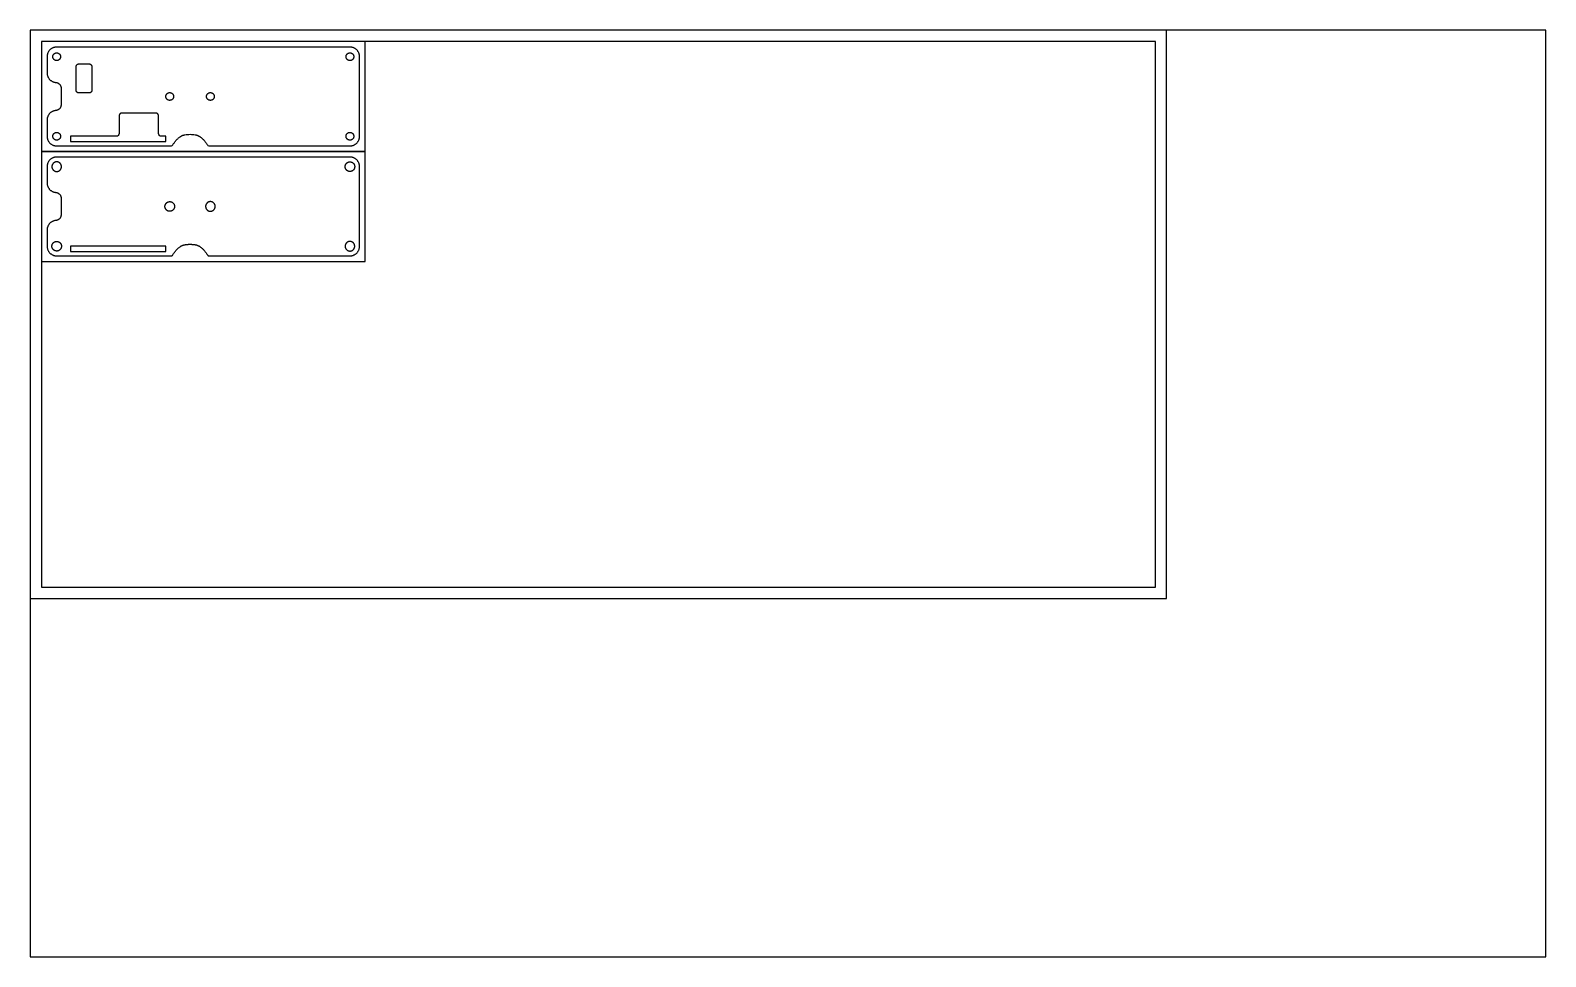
# Model space of a CAD drawing. Header units: millimetres. Extents: x 0 to 813, y -497 to 0.
import ezdxf

# ---------------------------------------------------------------- set-up
doc = ezdxf.new("R2010")
doc.units = ezdxf.units.MM
doc.layers.add('Default', color=7, linetype='Continuous', true_color=0x000000)
doc.layers.add('ESP', color=7, linetype='Continuous', true_color=0x000000)

msp = doc.modelspace()

# ---------------------------------------------------------------- linework, layer by layer
at = {"layer": 'Default', "color": 5, "true_color": 0x0000ff}
for p, q in [((9, -14.16), (9, -22.84)), ((176.63, -56.84), (176.63, -14.16)), ((16.5, -30.97), (16.5, -40.03)), ((9, -48.16), (9, -56.84)), ((9, -73.16), (9, -81.84)), ((9, -73.16), (9, -81.84)), ((176.63, -115.84), (176.63, -73.16)), ((16.5, -89.97), (16.5, -99.03)), ((9, -107.16), (9, -115.84)), ((9, -107.16), (9, -115.84))]:
    msp.add_line(p, q, dxfattribs=at)
at = {"layer": 'Default', "color": 1, "true_color": 0xff0000}
for p, q in [((31.5, -33.63), (26.1, -33.63)), ((47.63, -45.93), (47.63, -55.34)), ((67.3, -44.43), (49.13, -44.43)), ((68.8, -55.34), (68.8, -45.93))]:
    msp.add_line(p, q, dxfattribs=at)
at = {"layer": 'Default', "color": 5, "true_color": 0x0000ff}
for points in [[(171.48, -9), (132.63, -9), (14.16, -9)], [(14.16, -62), (74.8, -62)], [(96.63, -62), (132.63, -62), (171.48, -62)], [(171.48, -68), (132.63, -68), (14.16, -68)], [(14.16, -121), (74.8, -121)], [(96.63, -121), (132.63, -121), (171.48, -121)]]:
    msp.add_lwpolyline(points, dxfattribs=at)
at = {"layer": 'Default', "color": 1, "true_color": 0xff0000}
for points in [[(24.6, -32.13), (24.6, -22.57), (24.6, -19.5)], [(26.1, -18), (31.5, -18)], [(33, -19.5), (33, -32.13)], [(46.13, -56.84), (21.48, -56.84), (21.48, -59.69), (72.63, -59.69), (72.63, -56.84), (70.3, -56.84)]]:
    msp.add_lwpolyline(points, dxfattribs=at)
msp.add_lwpolyline([(21.48, -118.69), (72.63, -118.69), (72.63, -115.84), (21.48, -115.84)], close=True, dxfattribs=at)
at = {"layer": 'Default', "color": 1, "true_color": 0xff0000, "extrusion": (0, 0, -1)}
for centre, start, end in [((-46.13, -55.34), 180, 270), ((-70.3, -55.34), 270, 0)]:
    msp.add_arc(centre, 1.5, start, end, dxfattribs=at)
at = {"layer": 'Default', "color": 5, "true_color": 0x0000ff, "extrusion": (0, 0, -1)}
for start, end in [(80.84491, 90), (90, 99.15508)]:
    msp.add_arc((-85.72, -73.04), 17.24, start, end, dxfattribs=at)
at = {"layer": 'Default', "color": 5, "true_color": 0x0000ff}
for centre, radius, start, end in [((74.8, -51.55), 10.45, 270, 275.04787), ((75.64, -61.05), 0.914, 275.04787, 328.54652), ((95.8, -61.05), 0.914, 211.45347, 264.95302), ((96.63, -51.55), 10.45, 264.95302, 270)]:
    msp.add_arc(centre, radius, start, end, dxfattribs=at)
for points, weights in [([(14.16, -9), (9, -9), (9, -14.16)], [1, 0.707106781187, 1]), ([(176.63, -14.16), (176.63, -9), (171.48, -9)], [1, 0.707106781187, 1]), ([(9, -22.84), (9, -27.6), (13.74, -27.98)], [1, 0.735061629416, 1]), ([(13.74, -27.98), (16.5, -28.21), (16.5, -30.97)], [1, 0.735061629416, 1]), ([(16.5, -40.03), (16.5, -42.79), (13.74, -43.02)], [1, 0.735061629416, 1]), ([(13.74, -43.02), (9, -43.4), (9, -48.16)], [1, 0.735061629416, 1]), ([(9, -56.84), (9, -62), (14.16, -62)], [1, 0.707106781187, 1]), ([(76.42, -61.53), (79.44, -56.59), (82.97, -56.02)], [1.00000237525, 0.979066609271, 1.00000237525]), ([(88.46, -56.02), (92, -56.59), (95.02, -61.53)], [1, 0.979064273689, 1]), ([(171.48, -62), (176.63, -62), (176.63, -56.84)], [1, 0.707106781187, 1]), ([(96.63, -62), (96.63, -62), (96.63, -62)], [0.999994862295, 0.999996238669, 0.999997615138]), ([(14.16, -68), (9, -68), (9, -73.16)], [1, 0.707106781187, 1]), ([(14.16, -68), (9, -68), (9, -73.16)], [1, 0.707106781187, 1]), ([(176.63, -73.16), (176.63, -68), (171.48, -68)], [1, 0.707106781187, 1]), ([(9, -81.84), (9, -86.6), (13.74, -86.98)], [1, 0.735061629416, 1]), ([(13.74, -86.98), (16.5, -87.21), (16.5, -89.97)], [1, 0.735061629416, 1]), ([(13.74, -102.02), (9, -102.4), (9, -107.16)], [1, 0.735061629416, 1]), ([(16.5, -99.03), (16.5, -101.79), (13.74, -102.02)], [1, 0.735061629416, 1]), ([(9, -115.84), (9, -121), (14.16, -121)], [1, 0.707106781187, 1]), ([(9, -115.84), (9, -121), (14.16, -121)], [1, 0.707106781187, 1]), ([(74.8, -121), (75.26, -121), (75.72, -120.96)], [1, 0.999029913385, 1]), ([(75.72, -120.96), (76.18, -120.92), (76.42, -120.53)], [1, 0.892984221784, 1]), ([(76.42, -120.53), (79.44, -115.59), (82.97, -115.02)], [1.00000237525, 0.979066609271, 1.00000237525]), ([(82.97, -115.02), (84.34, -114.8), (85.72, -114.8)], [1, 0.996810235292, 1]), ([(85.72, -114.8), (87.1, -114.8), (88.46, -115.02)], [1, 0.996810239212, 1]), ([(88.46, -115.02), (92, -115.59), (95.02, -120.53)], [1, 0.979064273689, 1]), ([(95.02, -120.53), (95.26, -120.92), (95.72, -120.96)], [1, 0.89298073496, 1]), ([(95.72, -120.96), (96.17, -121), (96.63, -121)], [1, 0.999030253958, 1]), ([(96.63, -121), (96.63, -121), (96.63, -121)], [0.999994862204, 0.999996238624, 0.999997615138]), ([(171.48, -121), (176.63, -121), (176.63, -115.84)], [1, 0.707106781187, 1])]:
    msp.add_rational_spline(points, weights, degree=2, dxfattribs=at)
at = {"layer": 'Default', "color": 1, "true_color": 0xff0000}
for points, knots in [([(16.24, -14.16), (16.24, -12.08), (14.16, -12.08), (12.08, -12.08), (12.08, -14.16), (12.08, -16.24), (14.16, -16.24), (16.24, -16.24), (16.24, -14.16)], [0, 0, 0, 3.271655, 3.271655, 6.543309, 6.543309, 9.814964, 9.814964, 13.086618, 13.086618, 13.086618]), ([(173.56, -14.16), (173.56, -12.08), (171.48, -12.08), (169.39, -12.08), (169.39, -14.16), (169.39, -16.24), (171.48, -16.24), (173.56, -16.24), (173.56, -14.16)], [0, 0, 0, 3.271655, 3.271655, 6.543309, 6.543309, 9.814964, 9.814964, 13.086618, 13.086618, 13.086618]), ([(76.89, -35.5), (76.89, -33.42), (74.81, -33.42), (72.72, -33.42), (72.72, -35.5), (72.72, -37.58), (74.81, -37.58), (76.89, -37.58), (76.89, -35.5)], [0, 0, 0, 3.271655, 3.271655, 6.543309, 6.543309, 9.814964, 9.814964, 13.086618, 13.086618, 13.086618]), ([(98.71, -35.5), (98.71, -33.42), (96.63, -33.42), (94.54, -33.42), (94.54, -35.5), (94.54, -37.58), (96.63, -37.58), (98.71, -37.58), (98.71, -35.5)], [0, 0, 0, 3.271655, 3.271655, 6.543309, 6.543309, 9.814964, 9.814964, 13.086618, 13.086618, 13.086618]), ([(16.24, -56.84), (16.24, -54.76), (14.16, -54.76), (12.08, -54.76), (12.08, -56.84), (12.08, -58.92), (14.16, -58.92), (16.24, -58.92), (16.24, -56.84)], [0, 0, 0, 3.271655, 3.271655, 6.543309, 6.543309, 9.814964, 9.814964, 13.086618, 13.086618, 13.086618]), ([(173.56, -56.84), (173.56, -54.76), (171.48, -54.76), (169.39, -54.76), (169.39, -56.84), (169.39, -58.92), (171.48, -58.92), (173.56, -58.92), (173.56, -56.84)], [0, 0, 0, 3.271655, 3.271655, 6.543309, 6.543309, 9.814964, 9.814964, 13.086618, 13.086618, 13.086618]), ([(11.58, -73.16), (11.58, -70.58), (14.16, -70.58), (16.74, -70.58), (16.74, -73.16), (16.74, -75.74), (14.16, -75.74), (11.58, -75.74), (11.58, -73.16)], [0, 0, 0, 4.052164, 4.052164, 8.104327, 8.104327, 12.156491, 12.156491, 16.208655, 16.208655, 16.208655]), ([(174.06, -73.16), (174.06, -70.58), (171.48, -70.58), (168.9, -70.58), (168.9, -73.16), (168.9, -75.74), (171.48, -75.74), (174.06, -75.74), (174.06, -73.16)], [0, 0, 0, 4.052164, 4.052164, 8.104327, 8.104327, 12.156491, 12.156491, 16.208655, 16.208655, 16.208655]), ([(72.23, -94.5), (72.23, -97.08), (74.81, -97.08), (77.39, -97.08), (77.39, -94.5), (77.39, -91.92), (74.81, -91.92), (72.23, -91.92), (72.23, -94.5)], [0, 0, 0, 4.052164, 4.052164, 8.104327, 8.104327, 12.156491, 12.156491, 16.208655, 16.208655, 16.208655]), ([(99.21, -94.5), (99.21, -97.08), (96.63, -97.08), (94.05, -97.08), (94.05, -94.5), (94.05, -91.92), (96.63, -91.92), (99.21, -91.92), (99.21, -94.5)], [0, 0, 0, 4.052164, 4.052164, 8.104327, 8.104327, 12.156491, 12.156491, 16.208655, 16.208655, 16.208655]), ([(11.58, -115.84), (11.58, -118.42), (14.16, -118.42), (16.74, -118.42), (16.74, -115.84), (16.74, -113.26), (14.16, -113.26), (11.58, -113.26), (11.58, -115.84)], [0, 0, 0, 4.052164, 4.052164, 8.104327, 8.104327, 12.156491, 12.156491, 16.208655, 16.208655, 16.208655]), ([(174.06, -115.84), (174.06, -118.42), (171.48, -118.42), (168.9, -118.42), (168.9, -115.84), (168.9, -113.26), (171.48, -113.26), (174.06, -113.26), (174.06, -115.84)], [0, 0, 0, 4.052164, 4.052164, 8.104327, 8.104327, 12.156491, 12.156491, 16.208655, 16.208655, 16.208655])]:
    msp.add_rational_spline(points, [1, 0.707106781187, 1, 0.707106781187, 1, 0.707106781187, 1, 0.707106781187, 1], degree=2, knots=knots, dxfattribs=at)
for points in [[(24.6, -19.5), (24.6, -18), (26.1, -18)], [(31.5, -18), (33, -18), (33, -19.5)], [(26.1, -33.63), (24.6, -33.63), (24.6, -32.13)], [(33, -32.13), (33, -33.63), (31.5, -33.63)], [(49.13, -44.43), (47.63, -44.43), (47.63, -45.93)], [(68.8, -45.93), (68.8, -44.43), (67.3, -44.43)]]:
    msp.add_rational_spline(points, [1, 0.707106781187, 1], degree=2, dxfattribs=at)
at = {"layer": 'ESP'}
for points in [[(0, -304.8), (609.6, -304.8), (609.6, 0), (0, 0)], [(0, -497), (813, -497), (813, 0), (0, 0)], [(6, -65), (179.63, -65), (179.63, -6), (6, -6)], [(6, -298.8), (603.6, -298.8), (603.6, -6), (6, -6)], [(6, -124), (179.63, -124), (179.63, -65), (6, -65)]]:
    msp.add_lwpolyline(points, close=True, dxfattribs=at)

doc.saveas('drawing.dxf')
